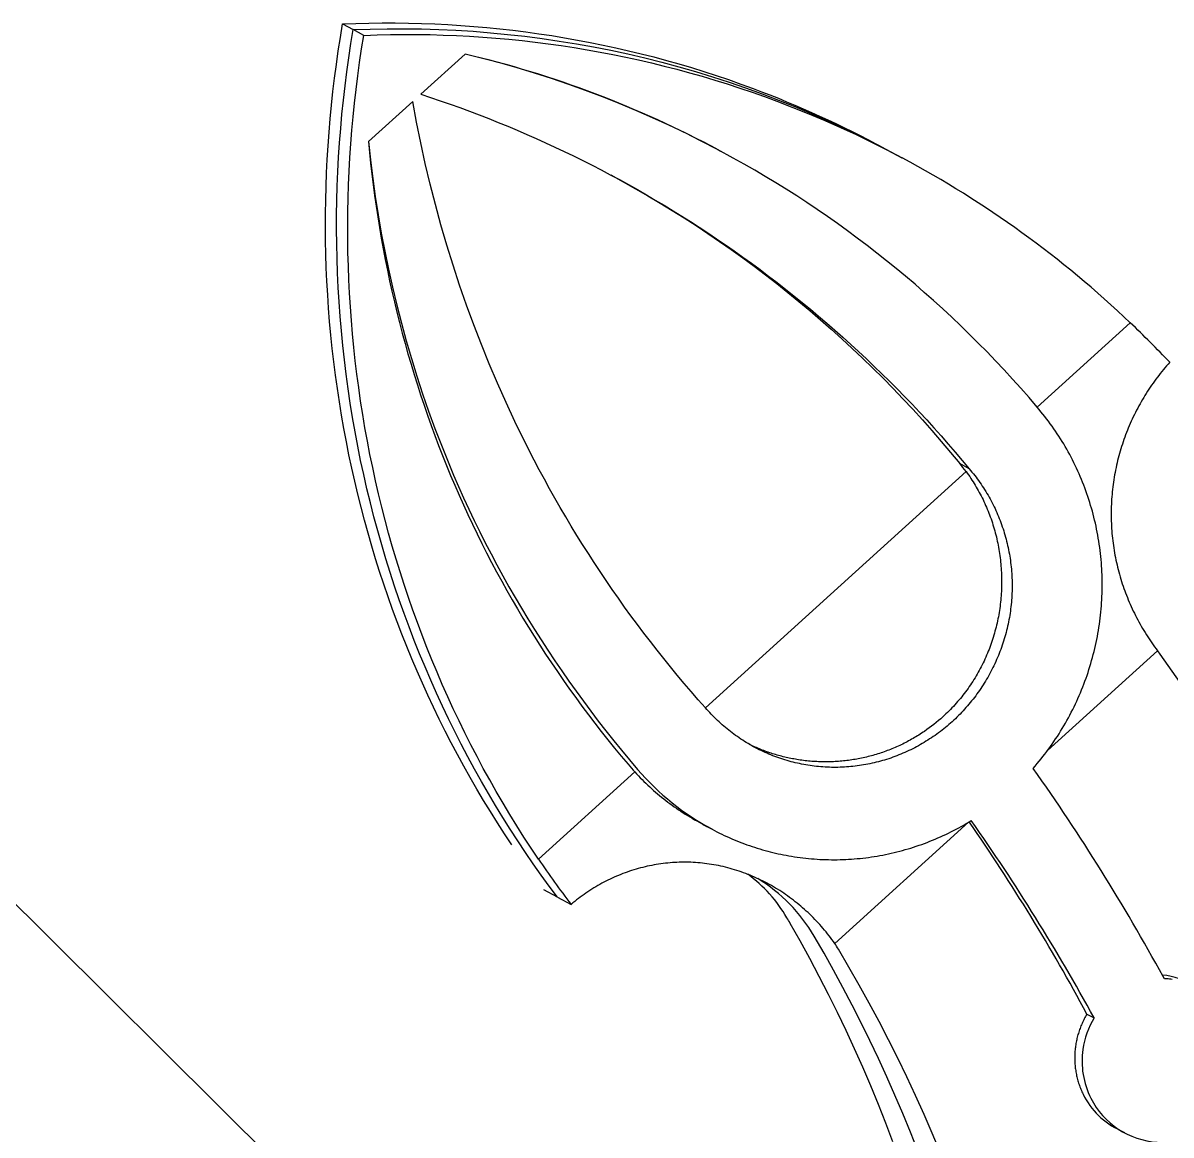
# Model space of a CAD drawing. Header units: millimetres. Extents: x -1838618 to -1600818, y -1770412 to -1553248.
# Drawn here: x -1653804 to -1653066, y -1647625 to -1646911 of the extents above; entities that cross this region are included whole.
import ezdxf

# ---------------------------------------------------------------- set-up
doc = ezdxf.new("R2010")
doc.units = ezdxf.units.MM
doc.header["$LTSCALE"] = 100
doc.linetypes.add('HIDDEN', pattern=[9.525, 6.35, -3.175])
doc.layers.add('ANCHOR_MOUTH_SURFACE_-_HIDDEN', color=251, linetype='HIDDEN')
doc.layers.add('ANCHOR_MOUTH_SURFACE_-_VISIBLE', color=164, linetype='Continuous')

msp = doc.modelspace()

# ---------------------------------------------------------------- linework, layer by layer
at = {"layer": 'ANCHOR_MOUTH_SURFACE_-_HIDDEN', "color": 5, "ltscale": 20}
msp.add_lwpolyline([(-1654377.07, -1646912.74), (-1653402.31, -1647879.38), (-1653394.53, -1647886.94), (-1653390.59, -1647890.68), (-1653386.6, -1647894.36), (-1653383.32, -1647897.3), (-1653380.01, -1647900.2), (-1653376.65, -1647903.04), (-1653373.26, -1647905.84)], dxfattribs=at)
at = {"layer": 'ANCHOR_MOUTH_SURFACE_-_VISIBLE', "color": 6}
for p, q in [((-1653598.3, -1646911.43), (-1653591.47, -1646915.08)), ((-1653584.65, -1646918.73), (-1653591.47, -1646915.08)), ((-1653365.41, -1646987.86), (-1653366.32, -1646987.35)), ((-1653365.24, -1646987.91), (-1653364.31, -1646988.43)), ((-1653254.59, -1646988.99), (-1653246.67, -1646993.22)), ((-1653357.58, -1646991.94), (-1653355.58, -1646993.02)), ((-1653246.67, -1646993.22), (-1653238.76, -1646997.45)), ((-1653152.11, -1647157.48), (-1653092.3, -1647103.27)), ((-1653195.81, -1647196.95), (-1653201.88, -1647193.7)), ((-1653365.15, -1647350.53), (-1653197.78, -1647198.86)), ((-1653145.54, -1647377.99), (-1653074.83, -1647313.92)), ((-1653472.37, -1647447.7), (-1653410.56, -1647391.69)), ((-1653360.92, -1647428.46), (-1653367.76, -1647424.81)), ((-1653282.13, -1647501.78), (-1653196.3, -1647424)), ((-1653460.29, -1647472.04), (-1653469.05, -1647467.36)), ((-1653460.29, -1647472.04), (-1653451.54, -1647476.72)), ((-1653120.14, -1647547.15), (-1653115.58, -1647549.59)), ((-1653095.89, -1647623.43), (-1653101.52, -1647620.42))]:
    msp.add_line(p, q, dxfattribs=at)
for points in [[(-1653489.52, -1647438.53), (-1653494.21, -1647431.47), (-1653498.81, -1647424.34), (-1653503.32, -1647417.16), (-1653507.75, -1647409.93), (-1653512.08, -1647402.64), (-1653516.33, -1647395.3), (-1653520.48, -1647387.9), (-1653524.55, -1647380.45), (-1653528.53, -1647372.95), (-1653532.41, -1647365.4), (-1653536.2, -1647357.8), (-1653539.91, -1647350.14), (-1653543.52, -1647342.45), (-1653547.03, -1647334.7), (-1653550.46, -1647326.91), (-1653553.79, -1647319.07), (-1653557.03, -1647311.18), (-1653560.18, -1647303.26), (-1653563.23, -1647295.29), (-1653566.19, -1647287.27), (-1653569.05, -1647279.22), (-1653571.82, -1647271.13), (-1653574.49, -1647262.99), (-1653577.07, -1647254.82), (-1653579.55, -1647246.61), (-1653581.93, -1647238.36), (-1653584.22, -1647230.08), (-1653586.41, -1647221.76), (-1653588.5, -1647213.4), (-1653590.49, -1647205.01), (-1653592.39, -1647196.59), (-1653594.19, -1647188.14), (-1653595.89, -1647179.66), (-1653597.48, -1647171.16), (-1653598.98, -1647162.64), (-1653600.37, -1647154.11), (-1653601.66, -1647145.55), (-1653602.86, -1647136.98), (-1653603.95, -1647128.39), (-1653604.94, -1647119.79), (-1653605.83, -1647111.18), (-1653606.61, -1647102.55), (-1653607.3, -1647093.91), (-1653607.88, -1647085.26), (-1653608.37, -1647076.6), (-1653608.75, -1647067.93), (-1653609.03, -1647059.25), (-1653609.21, -1647050.57), (-1653609.29, -1647041.88), (-1653609.27, -1647033.18), (-1653609.14, -1647024.49), (-1653608.92, -1647015.78), (-1653608.59, -1647007.08), (-1653608.16, -1646998.37), (-1653607.63, -1646989.66), (-1653607, -1646980.96), (-1653606.27, -1646972.25), (-1653605.43, -1646963.55), (-1653604.5, -1646954.85), (-1653603.46, -1646946.15), (-1653602.32, -1646937.46), (-1653601.08, -1646928.78), (-1653599.74, -1646920.1), (-1653598.3, -1646911.43)], [(-1653460.29, -1647472.04), (-1653465.54, -1647464.99), (-1653470.71, -1647457.85), (-1653475.8, -1647450.63), (-1653480.81, -1647443.32), (-1653485.74, -1647435.92), (-1653490.59, -1647428.44), (-1653495.35, -1647420.88), (-1653500.03, -1647413.23), (-1653504.62, -1647405.51), (-1653509.12, -1647397.71), (-1653513.53, -1647389.83), (-1653517.85, -1647381.88), (-1653522.07, -1647373.85), (-1653526.2, -1647365.75), (-1653530.23, -1647357.58), (-1653534.16, -1647349.35), (-1653537.99, -1647341.04), (-1653541.72, -1647332.68), (-1653545.35, -1647324.25), (-1653548.87, -1647315.75), (-1653552.29, -1647307.2), (-1653555.6, -1647298.6), (-1653558.81, -1647289.93), (-1653561.9, -1647281.22), (-1653564.89, -1647272.45), (-1653567.77, -1647263.64), (-1653570.53, -1647254.77), (-1653573.18, -1647245.87), (-1653575.72, -1647236.92), (-1653578.15, -1647227.93), (-1653580.46, -1647218.9), (-1653582.66, -1647209.84), (-1653584.74, -1647200.75), (-1653586.7, -1647191.62), (-1653588.55, -1647182.47), (-1653590.28, -1647173.29), (-1653591.89, -1647164.08), (-1653593.39, -1647154.86), (-1653594.77, -1647145.61), (-1653596.03, -1647136.35), (-1653597.17, -1647127.07), (-1653598.19, -1647117.79), (-1653599.1, -1647108.49), (-1653599.88, -1647099.18), (-1653600.55, -1647089.87), (-1653601.1, -1647080.56), (-1653601.54, -1647071.25), (-1653601.86, -1647061.94), (-1653602.06, -1647052.63), (-1653602.14, -1647043.33), (-1653602.11, -1647034.04), (-1653601.96, -1647024.76), (-1653601.7, -1647015.49), (-1653601.32, -1647006.24), (-1653600.84, -1646997.01), (-1653600.23, -1646987.8), (-1653599.52, -1646978.61), (-1653598.7, -1646969.44), (-1653597.76, -1646960.31), (-1653596.72, -1646951.19), (-1653595.57, -1646942.12), (-1653594.31, -1646933.07), (-1653592.94, -1646924.06), (-1653591.47, -1646915.08)], [(-1653598.3, -1646911.43), (-1653589.82, -1646911.12), (-1653581.35, -1646910.9), (-1653572.89, -1646910.79), (-1653564.44, -1646910.79), (-1653555.99, -1646910.89), (-1653547.56, -1646911.1), (-1653539.13, -1646911.41), (-1653530.72, -1646911.83), (-1653522.32, -1646912.35), (-1653513.93, -1646912.98), (-1653505.56, -1646913.71), (-1653497.2, -1646914.54), (-1653488.86, -1646915.48), (-1653480.53, -1646916.52), (-1653472.22, -1646917.67), (-1653463.93, -1646918.92), (-1653455.66, -1646920.27), (-1653447.41, -1646921.73), (-1653439.19, -1646923.29), (-1653430.98, -1646924.95), (-1653422.8, -1646926.71), (-1653414.64, -1646928.58), (-1653406.5, -1646930.55), (-1653398.39, -1646932.62), (-1653390.31, -1646934.8), (-1653382.26, -1646937.07), (-1653374.23, -1646939.45), (-1653366.23, -1646941.93), (-1653358.27, -1646944.51), (-1653350.33, -1646947.19), (-1653342.43, -1646949.98), (-1653334.56, -1646952.86), (-1653329.15, -1646954.91), (-1653323.76, -1646957.01), (-1653318.39, -1646959.15), (-1653313.05, -1646961.34), (-1653307.72, -1646963.57), (-1653302.42, -1646965.85), (-1653297.14, -1646968.17), (-1653291.88, -1646970.54), (-1653286.64, -1646972.96), (-1653281.43, -1646975.42), (-1653276.24, -1646977.92), (-1653271.07, -1646980.47), (-1653265.93, -1646983.07), (-1653260.81, -1646985.7), (-1653255.71, -1646988.39), (-1653250.64, -1646991.11)], [(-1653591.47, -1646915.08), (-1653580.55, -1646914.7), (-1653569.59, -1646914.5), (-1653558.61, -1646914.48), (-1653547.6, -1646914.63), (-1653536.57, -1646914.96), (-1653525.52, -1646915.47), (-1653514.47, -1646916.16), (-1653503.4, -1646917.04), (-1653492.33, -1646918.1), (-1653481.26, -1646919.34), (-1653470.2, -1646920.77), (-1653459.15, -1646922.38), (-1653448.11, -1646924.18), (-1653437.08, -1646926.17), (-1653426.08, -1646928.34), (-1653415.11, -1646930.7), (-1653404.17, -1646933.25), (-1653393.26, -1646935.98), (-1653382.39, -1646938.9), (-1653371.57, -1646942), (-1653360.79, -1646945.29), (-1653350.07, -1646948.76), (-1653339.41, -1646952.41), (-1653328.8, -1646956.24), (-1653318.26, -1646960.25), (-1653307.8, -1646964.44), (-1653297.4, -1646968.81), (-1653287.08, -1646973.35), (-1653276.85, -1646978.06), (-1653266.7, -1646982.95), (-1653256.64, -1646988), (-1653246.67, -1646993.22)], [(-1653472.37, -1647447.7), (-1653477.12, -1647440.6), (-1653481.78, -1647433.45), (-1653486.36, -1647426.23), (-1653490.84, -1647418.97), (-1653495.24, -1647411.64), (-1653499.55, -1647404.26), (-1653503.77, -1647396.83), (-1653507.9, -1647389.35), (-1653511.94, -1647381.82), (-1653515.88, -1647374.23), (-1653519.74, -1647366.6), (-1653523.5, -1647358.91), (-1653527.17, -1647351.18), (-1653530.75, -1647343.4), (-1653534.24, -1647335.58), (-1653537.63, -1647327.71), (-1653540.93, -1647319.79), (-1653544.14, -1647311.83), (-1653547.25, -1647303.83), (-1653550.27, -1647295.78), (-1653553.19, -1647287.7), (-1653556.02, -1647279.57), (-1653558.75, -1647271.4), (-1653561.39, -1647263.2), (-1653563.93, -1647254.96), (-1653566.37, -1647246.68), (-1653568.71, -1647238.36), (-1653570.96, -1647230.01), (-1653573.11, -1647221.63), (-1653575.16, -1647213.21), (-1653577.12, -1647204.76), (-1653578.97, -1647196.27), (-1653580.72, -1647187.76), (-1653582.38, -1647179.24), (-1653583.93, -1647170.69), (-1653585.38, -1647162.12), (-1653586.72, -1647153.54), (-1653587.97, -1647144.94), (-1653589.12, -1647136.32), (-1653590.16, -1647127.69), (-1653591.1, -1647119.05), (-1653591.94, -1647110.39), (-1653592.68, -1647101.73), (-1653593.31, -1647093.05), (-1653593.85, -1647084.36), (-1653594.28, -1647075.66), (-1653594.61, -1647066.96), (-1653594.84, -1647058.25), (-1653594.97, -1647049.53), (-1653595, -1647040.81), (-1653594.92, -1647032.09), (-1653594.74, -1647023.36), (-1653594.46, -1647014.63), (-1653594.08, -1647005.9), (-1653593.6, -1646997.16), (-1653593.01, -1646988.43), (-1653592.32, -1646979.7), (-1653591.53, -1646970.98), (-1653590.64, -1646962.25), (-1653589.65, -1646953.54), (-1653588.55, -1646944.82), (-1653587.36, -1646936.12), (-1653586.06, -1646927.42), (-1653584.65, -1646918.73)], [(-1653584.65, -1646918.73), (-1653576.14, -1646918.43), (-1653567.63, -1646918.24), (-1653559.12, -1646918.15), (-1653550.63, -1646918.17), (-1653542.14, -1646918.3), (-1653533.66, -1646918.53), (-1653525.19, -1646918.87), (-1653516.73, -1646919.31), (-1653508.29, -1646919.85), (-1653499.85, -1646920.51), (-1653491.43, -1646921.26), (-1653483.03, -1646922.12), (-1653474.64, -1646923.08), (-1653466.26, -1646924.15), (-1653457.9, -1646925.32), (-1653449.57, -1646926.6), (-1653441.25, -1646927.98), (-1653432.95, -1646929.46), (-1653424.67, -1646931.05), (-1653416.41, -1646932.74), (-1653408.17, -1646934.53), (-1653399.96, -1646936.42), (-1653391.78, -1646938.42), (-1653383.61, -1646940.52), (-1653375.48, -1646942.72), (-1653367.37, -1646945.03), (-1653359.29, -1646947.44), (-1653351.24, -1646949.94), (-1653343.22, -1646952.56), (-1653335.23, -1646955.27), (-1653327.27, -1646958.08), (-1653319.34, -1646961), (-1653309.02, -1646964.96), (-1653298.77, -1646969.1), (-1653288.6, -1646973.4), (-1653278.51, -1646977.86), (-1653268.5, -1646982.49), (-1653258.57, -1646987.28), (-1653248.73, -1646992.23), (-1653238.97, -1646997.34)], [(-1653519.65, -1646930.73), (-1653548.11, -1646956.55)], [(-1653154.72, -1647389.35), (-1653153.42, -1647387.86), (-1653152.13, -1647386.35), (-1653150.87, -1647384.82), (-1653149.62, -1647383.28), (-1653148.39, -1647381.73), (-1653147.17, -1647380.16), (-1653145.98, -1647378.58), (-1653144.8, -1647376.99), (-1653143.64, -1647375.38), (-1653142.5, -1647373.77), (-1653141.37, -1647372.13), (-1653140.27, -1647370.49), (-1653139.18, -1647368.83), (-1653138.11, -1647367.16), (-1653137.06, -1647365.48), (-1653136.03, -1647363.79), (-1653135.01, -1647362.09), (-1653134.02, -1647360.37), (-1653133.04, -1647358.64), (-1653132.08, -1647356.9), (-1653131.14, -1647355.15), (-1653130.22, -1647353.39), (-1653129.32, -1647351.61), (-1653128.45, -1647349.83), (-1653127.59, -1647348.04), (-1653126.75, -1647346.24), (-1653125.93, -1647344.43), (-1653125.13, -1647342.61), (-1653124.35, -1647340.79), (-1653123.59, -1647338.95), (-1653122.85, -1647337.11), (-1653122.13, -1647335.26), (-1653121.43, -1647333.39), (-1653120.76, -1647331.53), (-1653120.1, -1647329.65), (-1653119.46, -1647327.77), (-1653118.85, -1647325.88), (-1653118.26, -1647323.98), (-1653117.68, -1647322.08), (-1653117.13, -1647320.17), (-1653116.6, -1647318.25), (-1653116.09, -1647316.33), (-1653115.6, -1647314.4), (-1653115.14, -1647312.47), (-1653114.69, -1647310.53), (-1653114.27, -1647308.59), (-1653113.87, -1647306.64), (-1653113.48, -1647304.69), (-1653113.13, -1647302.74), (-1653112.79, -1647300.78), (-1653112.47, -1647298.82), (-1653112.18, -1647296.86), (-1653111.91, -1647294.89), (-1653111.66, -1647292.93), (-1653111.43, -1647290.95), (-1653111.22, -1647288.98), (-1653111.04, -1647287), (-1653110.88, -1647285.02), (-1653110.73, -1647283.04), (-1653110.62, -1647281.06), (-1653110.52, -1647279.08), (-1653110.44, -1647277.1), (-1653110.39, -1647275.11), (-1653110.36, -1647273.13), (-1653110.35, -1647271.15), (-1653110.36, -1647269.17), (-1653110.4, -1647267.19), (-1653110.46, -1647265.21), (-1653110.54, -1647263.23), (-1653110.64, -1647261.26), (-1653110.76, -1647259.28), (-1653110.9, -1647257.31), (-1653111.07, -1647255.34), (-1653111.26, -1647253.37), (-1653111.47, -1647251.4), (-1653111.7, -1647249.43), (-1653111.96, -1647247.47), (-1653112.23, -1647245.51), (-1653112.53, -1647243.55), (-1653112.85, -1647241.6), (-1653113.19, -1647239.66), (-1653113.55, -1647237.72), (-1653113.93, -1647235.79), (-1653114.34, -1647233.86), (-1653114.76, -1647231.94), (-1653115.21, -1647230.02), (-1653115.68, -1647228.11), (-1653116.17, -1647226.2), (-1653116.68, -1647224.29), (-1653117.21, -1647222.4), (-1653117.77, -1647220.51), (-1653118.34, -1647218.62), (-1653118.94, -1647216.74), (-1653119.56, -1647214.87), (-1653120.2, -1647213.01), (-1653120.86, -1647211.15), (-1653121.53, -1647209.31), (-1653122.23, -1647207.48), (-1653122.95, -1647205.66), (-1653123.69, -1647203.84), (-1653124.44, -1647202.03), (-1653125.22, -1647200.24), (-1653126.02, -1647198.45), (-1653126.84, -1647196.67), (-1653127.68, -1647194.9), (-1653128.54, -1647193.14), (-1653129.42, -1647191.38), (-1653130.32, -1647189.64), (-1653131.24, -1647187.91), (-1653132.18, -1647186.19), (-1653133.14, -1647184.49), (-1653134.12, -1647182.79), (-1653135.11, -1647181.11), (-1653136.13, -1647179.45), (-1653137.16, -1647177.79), (-1653138.21, -1647176.15), (-1653139.28, -1647174.52), (-1653140.36, -1647172.9), (-1653141.47, -1647171.3), (-1653142.59, -1647169.7), (-1653143.73, -1647168.12), (-1653144.89, -1647166.55), (-1653146.06, -1647165), (-1653147.25, -1647163.45), (-1653148.46, -1647161.92), (-1653149.68, -1647160.41), (-1653150.92, -1647158.9), (-1653152.17, -1647157.41), (-1653157.38, -1647151.35), (-1653162.65, -1647145.36), (-1653167.98, -1647139.43), (-1653173.38, -1647133.56), (-1653178.83, -1647127.76), (-1653184.35, -1647122.02), (-1653189.93, -1647116.35), (-1653195.57, -1647110.75), (-1653201.26, -1647105.22), (-1653207.02, -1647099.75), (-1653212.83, -1647094.35), (-1653218.7, -1647089.02), (-1653224.63, -1647083.76), (-1653230.61, -1647078.56), (-1653236.65, -1647073.44), (-1653242.75, -1647068.39), (-1653248.9, -1647063.41), (-1653255.1, -1647058.5), (-1653261.36, -1647053.66), (-1653267.67, -1647048.89), (-1653274.03, -1647044.2), (-1653280.45, -1647039.58), (-1653286.92, -1647035.03), (-1653293.43, -1647030.55), (-1653300, -1647026.16), (-1653306.62, -1647021.83), (-1653313.29, -1647017.58), (-1653320, -1647013.41), (-1653326.76, -1647009.32), (-1653333.58, -1647005.3), (-1653340.43, -1647001.36), (-1653347.34, -1646997.49), (-1653357.57, -1646991.96), (-1653367.88, -1646986.6), (-1653378.27, -1646981.42), (-1653388.74, -1646976.42), (-1653399.29, -1646971.6), (-1653409.9, -1646966.97), (-1653420.59, -1646962.51), (-1653431.35, -1646958.24), (-1653442.18, -1646954.15), (-1653453.07, -1646950.25), (-1653464.02, -1646946.53), (-1653475.03, -1646942.99), (-1653486.11, -1646939.64), (-1653497.23, -1646936.48), (-1653508.42, -1646933.51), (-1653519.65, -1646930.73)], [(-1653548.11, -1646956.55), (-1653541.81, -1646958.62), (-1653535.54, -1646960.74), (-1653529.28, -1646962.92), (-1653523.05, -1646965.16), (-1653516.83, -1646967.45), (-1653510.64, -1646969.79), (-1653504.47, -1646972.19), (-1653498.32, -1646974.64), (-1653492.19, -1646977.14), (-1653486.09, -1646979.7), (-1653480, -1646982.32), (-1653473.94, -1646984.98), (-1653467.91, -1646987.7), (-1653461.9, -1646990.48), (-1653455.91, -1646993.3), (-1653449.95, -1646996.18), (-1653444.01, -1646999.12), (-1653438.09, -1647002.1), (-1653432.2, -1647005.14), (-1653426.34, -1647008.23), (-1653420.51, -1647011.37), (-1653414.7, -1647014.56), (-1653408.91, -1647017.81), (-1653403.15, -1647021.11), (-1653397.42, -1647024.46), (-1653391.72, -1647027.85), (-1653386.05, -1647031.31), (-1653380.4, -1647034.81), (-1653374.79, -1647038.36), (-1653369.2, -1647041.96), (-1653363.64, -1647045.62), (-1653358.11, -1647049.32), (-1653352.44, -1647053.19), (-1653346.81, -1647057.11), (-1653341.21, -1647061.08), (-1653335.65, -1647065.11), (-1653330.13, -1647069.18), (-1653324.65, -1647073.3), (-1653319.2, -1647077.47), (-1653313.78, -1647081.68), (-1653308.41, -1647085.95), (-1653303.07, -1647090.27), (-1653297.77, -1647094.63), (-1653292.51, -1647099.04), (-1653287.29, -1647103.5), (-1653282.11, -1647108.01), (-1653276.96, -1647112.57), (-1653271.86, -1647117.17), (-1653266.8, -1647121.82), (-1653261.77, -1647126.51), (-1653256.79, -1647131.25), (-1653251.84, -1647136.04), (-1653246.94, -1647140.87), (-1653242.08, -1647145.75), (-1653237.26, -1647150.67), (-1653232.48, -1647155.64), (-1653227.75, -1647160.65), (-1653223.06, -1647165.7), (-1653218.41, -1647170.8), (-1653213.8, -1647175.95), (-1653209.23, -1647181.13), (-1653204.71, -1647186.36), (-1653200.24, -1647191.64), (-1653195.81, -1647196.95)], [(-1653553.19, -1646961.15), (-1653581.68, -1646986.94)], [(-1653365.21, -1647350.47), (-1653369.79, -1647345.29), (-1653374.34, -1647340.08), (-1653378.83, -1647334.83), (-1653383.28, -1647329.53), (-1653387.68, -1647324.2), (-1653392.03, -1647318.83), (-1653396.33, -1647313.42), (-1653400.58, -1647307.98), (-1653404.79, -1647302.49), (-1653408.95, -1647296.97), (-1653413.06, -1647291.41), (-1653417.11, -1647285.81), (-1653421.12, -1647280.18), (-1653425.08, -1647274.51), (-1653428.99, -1647268.81), (-1653432.85, -1647263.07), (-1653436.66, -1647257.29), (-1653440.42, -1647251.48), (-1653444.13, -1647245.64), (-1653447.78, -1647239.76), (-1653451.39, -1647233.85), (-1653454.94, -1647227.9), (-1653458.44, -1647221.92), (-1653461.89, -1647215.91), (-1653465.29, -1647209.86), (-1653468.64, -1647203.79), (-1653471.93, -1647197.68), (-1653475.17, -1647191.54), (-1653478.36, -1647185.37), (-1653481.49, -1647179.17), (-1653484.57, -1647172.93), (-1653487.59, -1647166.67), (-1653493.31, -1647154.44), (-1653498.81, -1647142.12), (-1653504.1, -1647129.7), (-1653509.18, -1647117.19), (-1653514.04, -1647104.6), (-1653518.69, -1647091.92), (-1653523.13, -1647079.16), (-1653527.35, -1647066.33), (-1653531.35, -1647053.42), (-1653535.13, -1647040.43), (-1653538.69, -1647027.38), (-1653542.03, -1647014.26), (-1653545.16, -1647001.07), (-1653548.06, -1646987.82), (-1653550.74, -1646974.52), (-1653553.19, -1646961.15)], [(-1653426.03, -1647008.39), (-1653418.03, -1647012.75), (-1653410.09, -1647017.2), (-1653402.2, -1647021.75), (-1653394.37, -1647026.4), (-1653386.6, -1647031.14), (-1653378.89, -1647035.98), (-1653371.24, -1647040.92), (-1653363.65, -1647045.95), (-1653356.12, -1647051.07), (-1653348.65, -1647056.29), (-1653341.25, -1647061.6), (-1653333.91, -1647067), (-1653326.64, -1647072.5), (-1653319.43, -1647078.09), (-1653312.29, -1647083.77), (-1653305.22, -1647089.54), (-1653298.22, -1647095.39), (-1653291.28, -1647101.34), (-1653284.42, -1647107.38), (-1653277.62, -1647113.51), (-1653270.9, -1647119.72), (-1653264.25, -1647126.02), (-1653257.67, -1647132.41), (-1653251.16, -1647138.88), (-1653244.73, -1647145.44), (-1653238.38, -1647152.08), (-1653232.1, -1647158.81), (-1653225.9, -1647165.62), (-1653219.78, -1647172.52), (-1653213.73, -1647179.5), (-1653207.77, -1647186.56), (-1653201.88, -1647193.7)], [(-1653066.96, -1647128.62), (-1653068, -1647129.79), (-1653069.03, -1647130.97), (-1653070.05, -1647132.16), (-1653071.05, -1647133.37), (-1653072.04, -1647134.58), (-1653073.02, -1647135.8), (-1653073.98, -1647137.04), (-1653074.93, -1647138.28), (-1653075.87, -1647139.53), (-1653076.79, -1647140.8), (-1653077.7, -1647142.07), (-1653078.6, -1647143.35), (-1653079.48, -1647144.64), (-1653080.35, -1647145.95), (-1653081.21, -1647147.26), (-1653082.05, -1647148.58), (-1653082.88, -1647149.91), (-1653083.7, -1647151.25), (-1653084.5, -1647152.6), (-1653085.28, -1647153.95), (-1653086.06, -1647155.32), (-1653086.81, -1647156.69), (-1653087.56, -1647158.07), (-1653088.29, -1647159.46), (-1653089, -1647160.86), (-1653089.7, -1647162.26), (-1653090.38, -1647163.68), (-1653091.05, -1647165.1), (-1653091.71, -1647166.52), (-1653092.35, -1647167.95), (-1653092.97, -1647169.39), (-1653093.58, -1647170.84), (-1653094.17, -1647172.29), (-1653094.75, -1647173.76), (-1653095.31, -1647175.22), (-1653095.85, -1647176.69), (-1653096.38, -1647178.17), (-1653096.9, -1647179.66), (-1653097.4, -1647181.15), (-1653097.88, -1647182.64), (-1653098.34, -1647184.14), (-1653098.79, -1647185.64), (-1653099.23, -1647187.15), (-1653099.64, -1647188.67), (-1653100.05, -1647190.19), (-1653100.43, -1647191.71), (-1653100.8, -1647193.23), (-1653101.15, -1647194.77), (-1653101.48, -1647196.3), (-1653101.8, -1647197.84), (-1653102.1, -1647199.38), (-1653102.39, -1647200.93), (-1653102.65, -1647202.47), (-1653102.9, -1647204.03), (-1653103.14, -1647205.58), (-1653103.35, -1647207.13), (-1653103.55, -1647208.69), (-1653103.74, -1647210.25), (-1653103.9, -1647211.82), (-1653104.05, -1647213.38), (-1653104.18, -1647214.95), (-1653104.3, -1647216.51), (-1653104.39, -1647218.08), (-1653104.47, -1647219.65), (-1653104.54, -1647221.22), (-1653104.58, -1647222.79), (-1653104.61, -1647224.36), (-1653104.62, -1647225.94), (-1653104.61, -1647227.51), (-1653104.59, -1647229.08), (-1653104.55, -1647230.65), (-1653104.49, -1647232.22), (-1653104.41, -1647233.79), (-1653104.32, -1647235.36), (-1653104.21, -1647236.93), (-1653104.08, -1647238.5), (-1653103.93, -1647240.07), (-1653103.77, -1647241.63), (-1653103.59, -1647243.19), (-1653103.4, -1647244.75), (-1653103.18, -1647246.31), (-1653102.95, -1647247.87), (-1653102.7, -1647249.42), (-1653102.44, -1647250.97), (-1653102.15, -1647252.52), (-1653101.85, -1647254.07), (-1653101.54, -1647255.61), (-1653101.2, -1647257.15), (-1653100.85, -1647258.68), (-1653100.48, -1647260.21), (-1653100.1, -1647261.74), (-1653099.7, -1647263.26), (-1653099.28, -1647264.78), (-1653098.85, -1647266.29), (-1653098.4, -1647267.8), (-1653097.93, -1647269.31), (-1653097.45, -1647270.81), (-1653096.95, -1647272.3), (-1653096.43, -1647273.79), (-1653095.9, -1647275.28), (-1653095.35, -1647276.75), (-1653094.78, -1647278.23), (-1653094.2, -1647279.69), (-1653093.61, -1647281.15), (-1653092.99, -1647282.6), (-1653092.37, -1647284.05), (-1653091.72, -1647285.49), (-1653091.07, -1647286.92), (-1653090.39, -1647288.35), (-1653089.7, -1647289.77), (-1653089, -1647291.18), (-1653088.28, -1647292.58), (-1653087.55, -1647293.98), (-1653086.8, -1647295.37), (-1653086.03, -1647296.75), (-1653085.26, -1647298.12), (-1653084.46, -1647299.49), (-1653083.66, -1647300.84), (-1653082.84, -1647302.19), (-1653082, -1647303.53), (-1653081.15, -1647304.86), (-1653080.29, -1647306.18), (-1653079.41, -1647307.49), (-1653078.52, -1647308.8), (-1653077.62, -1647310.09), (-1653076.71, -1647311.38), (-1653075.78, -1647312.65), (-1653074.83, -1647313.92)], [(-1653195.81, -1647196.95), (-1653194.9, -1647198.02), (-1653194.01, -1647199.1), (-1653193.13, -1647200.19), (-1653192.26, -1647201.28), (-1653191.41, -1647202.39), (-1653190.58, -1647203.51), (-1653189.76, -1647204.64), (-1653188.95, -1647205.78), (-1653188.16, -1647206.92), (-1653187.38, -1647208.08), (-1653186.62, -1647209.24), (-1653185.87, -1647210.42), (-1653185.14, -1647211.6), (-1653184.42, -1647212.79), (-1653183.71, -1647213.99), (-1653183.03, -1647215.19), (-1653182.35, -1647216.41), (-1653181.69, -1647217.63), (-1653181.05, -1647218.86), (-1653180.42, -1647220.1), (-1653179.81, -1647221.35), (-1653179.21, -1647222.6), (-1653178.63, -1647223.86), (-1653178.06, -1647225.13), (-1653177.51, -1647226.41), (-1653176.97, -1647227.69), (-1653176.45, -1647228.98), (-1653175.94, -1647230.27), (-1653175.45, -1647231.57), (-1653174.98, -1647232.88), (-1653174.52, -1647234.19), (-1653174.07, -1647235.51), (-1653173.65, -1647236.84), (-1653173.23, -1647238.17), (-1653172.84, -1647239.5), (-1653172.46, -1647240.84), (-1653172.09, -1647242.19), (-1653171.75, -1647243.54), (-1653171.41, -1647244.9), (-1653171.1, -1647246.26), (-1653170.8, -1647247.62), (-1653170.51, -1647248.99), (-1653170.25, -1647250.36), (-1653170, -1647251.74), (-1653169.76, -1647253.12), (-1653169.54, -1647254.51), (-1653169.34, -1647255.9), (-1653169.16, -1647257.29), (-1653168.99, -1647258.69), (-1653168.84, -1647260.08), (-1653168.7, -1647261.49), (-1653168.58, -1647262.89), (-1653168.48, -1647264.3), (-1653168.4, -1647265.71), (-1653168.33, -1647267.12), (-1653168.28, -1647268.53), (-1653168.24, -1647269.95), (-1653168.23, -1647271.37), (-1653168.23, -1647272.79), (-1653168.24, -1647274.21), (-1653168.28, -1647275.64), (-1653168.33, -1647277.06), (-1653168.4, -1647278.49), (-1653168.48, -1647279.91), (-1653168.59, -1647281.33), (-1653168.71, -1647282.74), (-1653168.84, -1647284.15), (-1653168.99, -1647285.56), (-1653169.16, -1647286.96), (-1653169.35, -1647288.36), (-1653169.55, -1647289.76), (-1653169.77, -1647291.16), (-1653170.01, -1647292.55), (-1653170.26, -1647293.95), (-1653170.53, -1647295.33), (-1653170.82, -1647296.72), (-1653171.12, -1647298.1), (-1653171.44, -1647299.47), (-1653171.78, -1647300.85), (-1653172.13, -1647302.22), (-1653172.49, -1647303.58), (-1653172.88, -1647304.94), (-1653173.28, -1647306.29), (-1653173.7, -1647307.65), (-1653174.13, -1647308.99), (-1653174.58, -1647310.33), (-1653175.04, -1647311.67), (-1653175.52, -1647313), (-1653176.02, -1647314.32), (-1653176.53, -1647315.64), (-1653177.06, -1647316.96), (-1653177.61, -1647318.26), (-1653178.17, -1647319.56), (-1653178.74, -1647320.86), (-1653179.34, -1647322.15), (-1653179.94, -1647323.43), (-1653180.57, -1647324.7), (-1653181.2, -1647325.97), (-1653181.86, -1647327.23), (-1653182.52, -1647328.48), (-1653183.21, -1647329.72), (-1653183.9, -1647330.95), (-1653184.61, -1647332.17), (-1653185.34, -1647333.38), (-1653186.08, -1647334.59), (-1653186.83, -1647335.78), (-1653187.6, -1647336.97), (-1653188.38, -1647338.14), (-1653189.17, -1647339.3), (-1653189.98, -1647340.46), (-1653190.8, -1647341.6), (-1653191.64, -1647342.74), (-1653192.49, -1647343.86), (-1653193.35, -1647344.98), (-1653194.23, -1647346.08), (-1653195.11, -1647347.17), (-1653196.02, -1647348.25), (-1653196.93, -1647349.32), (-1653197.86, -1647350.38), (-1653198.8, -1647351.43), (-1653199.75, -1647352.46), (-1653200.72, -1647353.49), (-1653201.69, -1647354.5), (-1653202.68, -1647355.5), (-1653203.69, -1647356.49), (-1653204.7, -1647357.47), (-1653205.73, -1647358.44), (-1653206.77, -1647359.39), (-1653207.81, -1647360.33), (-1653208.88, -1647361.25), (-1653209.95, -1647362.17), (-1653211.03, -1647363.06), (-1653212.12, -1647363.95), (-1653213.22, -1647364.82), (-1653214.33, -1647365.68), (-1653215.45, -1647366.52), (-1653216.58, -1647367.35), (-1653217.72, -1647368.16), (-1653218.86, -1647368.96), (-1653220.02, -1647369.74), (-1653221.19, -1647370.51), (-1653222.36, -1647371.27), (-1653223.55, -1647372.01), (-1653224.74, -1647372.73), (-1653225.94, -1647373.44), (-1653227.15, -1647374.14), (-1653228.36, -1647374.82), (-1653229.59, -1647375.49), (-1653230.82, -1647376.14), (-1653232.06, -1647376.77), (-1653233.31, -1647377.39), (-1653234.56, -1647377.99), (-1653235.83, -1647378.58), (-1653237.1, -1647379.16), (-1653238.37, -1647379.71), (-1653239.66, -1647380.25), (-1653240.95, -1647380.78), (-1653242.24, -1647381.29), (-1653243.55, -1647381.78), (-1653244.86, -1647382.26), (-1653246.17, -1647382.72), (-1653247.49, -1647383.16), (-1653248.82, -1647383.59), (-1653250.14, -1647384), (-1653251.48, -1647384.39), (-1653252.81, -1647384.77), (-1653254.15, -1647385.13), (-1653255.49, -1647385.47), (-1653256.84, -1647385.8), (-1653258.19, -1647386.11), (-1653259.54, -1647386.4), (-1653260.9, -1647386.67), (-1653262.26, -1647386.93), (-1653263.62, -1647387.17), (-1653264.98, -1647387.39), (-1653266.34, -1647387.6), (-1653267.71, -1647387.79), (-1653269.08, -1647387.96), (-1653270.45, -1647388.11), (-1653271.82, -1647388.25), (-1653273.2, -1647388.37), (-1653274.57, -1647388.48), (-1653275.95, -1647388.56), (-1653277.33, -1647388.63), (-1653278.71, -1647388.68), (-1653280.08, -1647388.72), (-1653281.46, -1647388.73), (-1653282.84, -1647388.73), (-1653284.22, -1647388.71), (-1653285.6, -1647388.68), (-1653286.98, -1647388.63), (-1653288.36, -1647388.55), (-1653289.75, -1647388.47), (-1653291.14, -1647388.36), (-1653292.53, -1647388.24), (-1653293.91, -1647388.1), (-1653295.29, -1647387.94), (-1653296.66, -1647387.76), (-1653298.03, -1647387.57), (-1653299.4, -1647387.36), (-1653300.76, -1647387.13), (-1653302.11, -1647386.89), (-1653303.47, -1647386.63), (-1653304.82, -1647386.35), (-1653306.16, -1647386.06), (-1653307.5, -1647385.75), (-1653308.83, -1647385.42), (-1653310.16, -1647385.07), (-1653311.49, -1647384.71), (-1653312.8, -1647384.34), (-1653314.12, -1647383.94), (-1653315.42, -1647383.53), (-1653316.72, -1647383.11), (-1653318.02, -1647382.67), (-1653319.31, -1647382.21), (-1653320.59, -1647381.73), (-1653321.87, -1647381.24), (-1653323.14, -1647380.74), (-1653324.4, -1647380.22), (-1653325.66, -1647379.68), (-1653326.91, -1647379.13), (-1653328.15, -1647378.56), (-1653329.39, -1647377.97), (-1653330.61, -1647377.38), (-1653331.83, -1647376.76), (-1653333.05, -1647376.13), (-1653334.25, -1647375.49), (-1653335.45, -1647374.82), (-1653336.64, -1647374.15), (-1653337.82, -1647373.46), (-1653338.99, -1647372.75), (-1653340.16, -1647372.03), (-1653341.31, -1647371.3), (-1653342.46, -1647370.55), (-1653343.6, -1647369.78), (-1653344.73, -1647369), (-1653345.85, -1647368.21), (-1653346.96, -1647367.4), (-1653348.06, -1647366.58), (-1653349.15, -1647365.74), (-1653350.23, -1647364.89), (-1653351.31, -1647364.03), (-1653352.37, -1647363.15), (-1653353.42, -1647362.26), (-1653354.46, -1647361.35), (-1653355.49, -1647360.43), (-1653356.51, -1647359.49), (-1653357.52, -1647358.54), (-1653358.52, -1647357.58), (-1653359.51, -1647356.61), (-1653360.49, -1647355.62), (-1653361.46, -1647354.61), (-1653362.41, -1647353.6), (-1653363.35, -1647352.57), (-1653364.29, -1647351.52), (-1653365.21, -1647350.47)], [(-1653197.78, -1647198.86), (-1653197, -1647199.92), (-1653196.24, -1647200.99), (-1653195.49, -1647202.07), (-1653194.75, -1647203.16), (-1653194.02, -1647204.26), (-1653193.31, -1647205.36), (-1653192.61, -1647206.48), (-1653191.93, -1647207.6), (-1653191.25, -1647208.73), (-1653190.59, -1647209.87), (-1653189.95, -1647211.01), (-1653189.31, -1647212.17), (-1653188.69, -1647213.33), (-1653188.09, -1647214.49), (-1653187.49, -1647215.67), (-1653186.91, -1647216.85), (-1653186.34, -1647218.06), (-1653185.77, -1647219.27), (-1653185.22, -1647220.49), (-1653184.69, -1647221.72), (-1653184.17, -1647222.95), (-1653183.66, -1647224.19), (-1653183.17, -1647225.43), (-1653182.69, -1647226.68), (-1653182.23, -1647227.94), (-1653181.78, -1647229.2), (-1653181.34, -1647230.46), (-1653180.92, -1647231.73), (-1653180.52, -1647233.01), (-1653180.12, -1647234.29), (-1653179.74, -1647235.57), (-1653179.38, -1647236.86), (-1653179.02, -1647238.17), (-1653178.68, -1647239.48), (-1653178.36, -1647240.8), (-1653178.05, -1647242.12), (-1653177.75, -1647243.45), (-1653177.47, -1647244.77), (-1653177.21, -1647246.11), (-1653176.96, -1647247.44), (-1653176.72, -1647248.78), (-1653176.5, -1647250.12), (-1653176.29, -1647251.46), (-1653176.1, -1647252.8), (-1653175.92, -1647254.15), (-1653175.76, -1647255.49), (-1653175.61, -1647256.84), (-1653175.48, -1647258.19), (-1653175.37, -1647259.55), (-1653175.26, -1647260.9), (-1653175.18, -1647262.26), (-1653175.11, -1647263.61), (-1653175.05, -1647264.97), (-1653175.01, -1647266.32), (-1653174.98, -1647267.68), (-1653174.97, -1647269.04), (-1653174.97, -1647270.4), (-1653174.99, -1647271.75), (-1653175.02, -1647273.11), (-1653175.07, -1647274.47), (-1653175.13, -1647275.82), (-1653175.21, -1647277.18), (-1653175.31, -1647278.53), (-1653175.42, -1647279.88), (-1653175.54, -1647281.24), (-1653175.68, -1647282.6), (-1653175.84, -1647283.95), (-1653176.01, -1647285.3), (-1653176.19, -1647286.65), (-1653176.39, -1647288), (-1653176.61, -1647289.35), (-1653176.84, -1647290.69), (-1653177.08, -1647292.03), (-1653177.35, -1647293.37), (-1653177.62, -1647294.7), (-1653177.91, -1647296.04), (-1653178.22, -1647297.36), (-1653178.54, -1647298.69), (-1653178.88, -1647300.01), (-1653179.23, -1647301.33), (-1653179.6, -1647302.64), (-1653179.98, -1647303.94), (-1653180.37, -1647305.24), (-1653180.78, -1647306.54), (-1653181.21, -1647307.84), (-1653181.65, -1647309.12), (-1653182.11, -1647310.41), (-1653182.58, -1647311.68), (-1653183.06, -1647312.95), (-1653183.56, -1647314.22), (-1653184.08, -1647315.48), (-1653184.61, -1647316.73), (-1653185.15, -1647317.98), (-1653185.71, -1647319.22), (-1653186.28, -1647320.46), (-1653186.87, -1647321.69), (-1653187.47, -1647322.9), (-1653188.08, -1647324.11), (-1653188.71, -1647325.32), (-1653189.35, -1647326.51), (-1653190.01, -1647327.7), (-1653190.68, -1647328.88), (-1653191.37, -1647330.05), (-1653192.06, -1647331.22), (-1653192.78, -1647332.37), (-1653193.5, -1647333.52), (-1653194.24, -1647334.66), (-1653195, -1647335.79), (-1653195.76, -1647336.91), (-1653196.54, -1647338.02), (-1653197.33, -1647339.12), (-1653198.14, -1647340.22), (-1653198.96, -1647341.3), (-1653199.79, -1647342.37), (-1653200.63, -1647343.43), (-1653201.49, -1647344.47), (-1653202.35, -1647345.51), (-1653203.23, -1647346.54), (-1653204.13, -1647347.56), (-1653205.03, -1647348.57), (-1653205.95, -1647349.56), (-1653206.88, -1647350.55), (-1653207.82, -1647351.52), (-1653208.77, -1647352.49), (-1653209.73, -1647353.44), (-1653210.71, -1647354.38), (-1653211.69, -1647355.3), (-1653212.69, -1647356.22), (-1653214.1, -1647357.48), (-1653215.54, -1647358.72), (-1653216.99, -1647359.93), (-1653218.47, -1647361.11), (-1653219.97, -1647362.27), (-1653221.48, -1647363.41), (-1653223.01, -1647364.51), (-1653224.57, -1647365.6), (-1653225.46, -1647366.2), (-1653226.36, -1647366.8), (-1653227.26, -1647367.38), (-1653228.17, -1647367.96), (-1653229.08, -1647368.53), (-1653230, -1647369.09), (-1653230.93, -1647369.65), (-1653231.86, -1647370.19), (-1653232.8, -1647370.72), (-1653233.74, -1647371.25), (-1653234.68, -1647371.76), (-1653235.63, -1647372.27), (-1653236.59, -1647372.77), (-1653237.55, -1647373.26), (-1653238.52, -1647373.73), (-1653239.49, -1647374.2), (-1653240.46, -1647374.66), (-1653241.44, -1647375.11), (-1653242.42, -1647375.55), (-1653243.4, -1647375.99), (-1653244.39, -1647376.41), (-1653245.39, -1647376.82), (-1653246.39, -1647377.22), (-1653247.39, -1647377.61), (-1653248.39, -1647378), (-1653249.4, -1647378.37), (-1653250.42, -1647378.73), (-1653251.43, -1647379.09), (-1653252.45, -1647379.43), (-1653253.48, -1647379.77), (-1653254.5, -1647380.09), (-1653255.53, -1647380.41), (-1653256.56, -1647380.71), (-1653257.6, -1647381.01), (-1653258.63, -1647381.29), (-1653259.67, -1647381.57), (-1653260.72, -1647381.84), (-1653261.76, -1647382.09), (-1653262.81, -1647382.34), (-1653263.86, -1647382.57), (-1653264.91, -1647382.8), (-1653265.97, -1647383.01), (-1653267.02, -1647383.22), (-1653268.08, -1647383.42), (-1653269.14, -1647383.6), (-1653270.2, -1647383.78), (-1653271.27, -1647383.94), (-1653272.33, -1647384.1), (-1653273.39, -1647384.24), (-1653274.45, -1647384.38), (-1653275.52, -1647384.5), (-1653276.58, -1647384.61), (-1653277.65, -1647384.72), (-1653278.71, -1647384.81), (-1653279.78, -1647384.89), (-1653280.85, -1647384.97), (-1653281.91, -1647385.03), (-1653282.98, -1647385.08), (-1653284.05, -1647385.13), (-1653285.12, -1647385.16), (-1653286.19, -1647385.18), (-1653287.26, -1647385.2), (-1653288.33, -1647385.2), (-1653289.4, -1647385.19), (-1653290.47, -1647385.17), (-1653291.54, -1647385.15), (-1653292.61, -1647385.11), (-1653293.68, -1647385.06), (-1653294.75, -1647385), (-1653295.81, -1647384.93), (-1653296.88, -1647384.86), (-1653297.95, -1647384.77), (-1653299.01, -1647384.67), (-1653300.08, -1647384.56), (-1653301.14, -1647384.44), (-1653302.2, -1647384.31), (-1653303.26, -1647384.17), (-1653304.32, -1647384.02), (-1653305.38, -1647383.87), (-1653306.44, -1647383.7), (-1653307.43, -1647383.53), (-1653308.42, -1647383.35), (-1653309.4, -1647383.16), (-1653310.39, -1647382.97), (-1653311.37, -1647382.77), (-1653312.35, -1647382.55), (-1653313.33, -1647382.33), (-1653314.31, -1647382.1), (-1653315.29, -1647381.86), (-1653316.26, -1647381.61), (-1653317.23, -1647381.36), (-1653318.2, -1647381.09), (-1653319.17, -1647380.82), (-1653320.13, -1647380.54), (-1653321.09, -1647380.24), (-1653322.05, -1647379.94), (-1653323.01, -1647379.63), (-1653323.96, -1647379.32), (-1653324.91, -1647378.99), (-1653325.86, -1647378.66), (-1653326.8, -1647378.31), (-1653327.74, -1647377.96), (-1653328.68, -1647377.6), (-1653329.61, -1647377.23), (-1653330.54, -1647376.85), (-1653331.47, -1647376.46), (-1653332.4, -1647376.07), (-1653333.32, -1647375.67), (-1653334.23, -1647375.25), (-1653335.14, -1647374.83), (-1653336.05, -1647374.4), (-1653336.96, -1647373.97)], [(-1653074.83, -1647313.92), (-1653073.36, -1647315.99), (-1653060.4, -1647334.15), (-1653047.69, -1647352.49), (-1653035.23, -1647371), (-1653023.03, -1647389.68), (-1653011.09, -1647408.52), (-1652999.41, -1647427.52), (-1652988, -1647446.68), (-1652976.84, -1647466), (-1652965.94, -1647485.46), (-1652955.31, -1647505.08), (-1652944.95, -1647524.84), (-1652934.85, -1647544.75), (-1652925.03, -1647564.8), (-1652915.47, -1647584.99), (-1652906.18, -1647605.31), (-1652897.16, -1647625.76)], [(-1653410.56, -1647391.69), (-1653409.42, -1647392.93), (-1653408.26, -1647394.16), (-1653407.09, -1647395.37), (-1653405.91, -1647396.57), (-1653404.71, -1647397.76), (-1653403.5, -1647398.94), (-1653402.28, -1647400.1), (-1653401.04, -1647401.25), (-1653399.79, -1647402.39), (-1653398.53, -1647403.51), (-1653397.25, -1647404.62), (-1653395.97, -1647405.72), (-1653394.67, -1647406.81), (-1653393.35, -1647407.88), (-1653392.03, -1647408.94), (-1653390.69, -1647409.98), (-1653389.35, -1647411.01), (-1653387.99, -1647412.03), (-1653386.61, -1647413.03), (-1653385.23, -1647414.02), (-1653383.83, -1647415), (-1653382.43, -1647415.96), (-1653381.01, -1647416.91), (-1653379.58, -1647417.85), (-1653378.14, -1647418.77), (-1653376.69, -1647419.67), (-1653375.23, -1647420.57), (-1653373.75, -1647421.44), (-1653372.27, -1647422.31), (-1653370.78, -1647423.16), (-1653369.27, -1647423.99), (-1653367.76, -1647424.81)], [(-1653360.92, -1647428.46), (-1653359.37, -1647429.28), (-1653357.82, -1647430.08), (-1653356.25, -1647430.87), (-1653354.68, -1647431.63), (-1653353.1, -1647432.38), (-1653351.51, -1647433.12), (-1653349.92, -1647433.83), (-1653348.32, -1647434.53), (-1653346.71, -1647435.21), (-1653345.1, -1647435.88), (-1653343.48, -1647436.53), (-1653341.85, -1647437.16), (-1653340.21, -1647437.77), (-1653338.57, -1647438.36), (-1653336.93, -1647438.94), (-1653335.27, -1647439.5), (-1653333.61, -1647440.05), (-1653331.95, -1647440.57), (-1653330.28, -1647441.08), (-1653328.6, -1647441.57), (-1653326.92, -1647442.05), (-1653325.24, -1647442.5), (-1653323.55, -1647442.94), (-1653321.85, -1647443.36), (-1653320.15, -1647443.76), (-1653318.44, -1647444.15), (-1653316.73, -1647444.51), (-1653315.02, -1647444.86), (-1653313.3, -1647445.19), (-1653311.58, -1647445.5), (-1653309.85, -1647445.8), (-1653308.12, -1647446.08), (-1653306.3, -1647446.35), (-1653304.47, -1647446.6), (-1653302.65, -1647446.83), (-1653300.82, -1647447.03), (-1653298.99, -1647447.22), (-1653297.16, -1647447.39), (-1653295.32, -1647447.54), (-1653293.49, -1647447.67), (-1653291.65, -1647447.78), (-1653289.81, -1647447.86), (-1653287.98, -1647447.93), (-1653286.14, -1647447.98), (-1653284.3, -1647448), (-1653282.46, -1647448.01), (-1653280.62, -1647447.99), (-1653278.78, -1647447.96), (-1653276.94, -1647447.9), (-1653275.1, -1647447.83), (-1653273.26, -1647447.73), (-1653271.42, -1647447.62), (-1653269.59, -1647447.48), (-1653267.75, -1647447.32), (-1653265.91, -1647447.15), (-1653264.08, -1647446.95), (-1653262.25, -1647446.73), (-1653260.42, -1647446.49), (-1653258.59, -1647446.23), (-1653256.76, -1647445.96), (-1653254.93, -1647445.66), (-1653253.11, -1647445.34), (-1653251.29, -1647445), (-1653249.47, -1647444.64), (-1653247.66, -1647444.26), (-1653245.85, -1647443.86), (-1653244.04, -1647443.44), (-1653242.24, -1647443), (-1653240.45, -1647442.54), (-1653238.66, -1647442.06), (-1653236.87, -1647441.56), (-1653235.1, -1647441.04), (-1653233.32, -1647440.5), (-1653231.56, -1647439.95), (-1653229.79, -1647439.37), (-1653228.04, -1647438.77), (-1653226.29, -1647438.16), (-1653224.55, -1647437.52), (-1653222.81, -1647436.87), (-1653221.08, -1647436.2), (-1653219.36, -1647435.51), (-1653217.65, -1647434.79), (-1653215.94, -1647434.07), (-1653214.24, -1647433.32), (-1653212.55, -1647432.55), (-1653210.86, -1647431.76), (-1653209.18, -1647430.96), (-1653207.51, -1647430.14), (-1653205.85, -1647429.29), (-1653204.2, -1647428.43), (-1653202.56, -1647427.55), (-1653200.92, -1647426.66), (-1653199.29, -1647425.74), (-1653197.67, -1647424.81), (-1653196.07, -1647423.86), (-1653194.47, -1647422.89)], [(-1653282.13, -1647501.78), (-1653283.04, -1647500.52), (-1653283.95, -1647499.27), (-1653284.89, -1647498.03), (-1653285.83, -1647496.81), (-1653286.79, -1647495.59), (-1653287.77, -1647494.39), (-1653288.75, -1647493.2), (-1653289.75, -1647492.02), (-1653290.77, -1647490.86), (-1653291.79, -1647489.71), (-1653292.83, -1647488.57), (-1653293.89, -1647487.44), (-1653294.95, -1647486.32), (-1653296.03, -1647485.22), (-1653297.12, -1647484.13), (-1653298.23, -1647483.06), (-1653299.34, -1647482), (-1653300.47, -1647480.95), (-1653301.61, -1647479.92), (-1653302.77, -1647478.9), (-1653303.93, -1647477.89), (-1653305.11, -1647476.9), (-1653306.3, -1647475.93), (-1653307.5, -1647474.97), (-1653308.72, -1647474.02), (-1653309.94, -1647473.09), (-1653311.18, -1647472.17), (-1653312.43, -1647471.27), (-1653313.69, -1647470.38), (-1653314.96, -1647469.52), (-1653316.24, -1647468.66), (-1653317.54, -1647467.82), (-1653318.84, -1647467), (-1653320.15, -1647466.2), (-1653321.47, -1647465.41), (-1653322.8, -1647464.64), (-1653324.14, -1647463.89), (-1653325.49, -1647463.16), (-1653326.84, -1647462.45), (-1653328.2, -1647461.75), (-1653329.57, -1647461.08), (-1653330.94, -1647460.42), (-1653332.33, -1647459.78), (-1653333.72, -1647459.16), (-1653335.11, -1647458.56), (-1653336.52, -1647457.97), (-1653337.93, -1647457.41), (-1653339.34, -1647456.86), (-1653340.77, -1647456.34), (-1653342.2, -1647455.83), (-1653343.63, -1647455.34), (-1653345.07, -1647454.87), (-1653346.52, -1647454.42), (-1653347.97, -1647453.99), (-1653349.43, -1647453.58), (-1653350.89, -1647453.19), (-1653352.36, -1647452.82), (-1653353.83, -1647452.47), (-1653355.31, -1647452.14), (-1653356.79, -1647451.83), (-1653358.28, -1647451.53), (-1653359.77, -1647451.26), (-1653361.27, -1647451.01), (-1653362.77, -1647450.78), (-1653364.25, -1647450.58), (-1653365.73, -1647450.39), (-1653367.21, -1647450.22), (-1653368.69, -1647450.08), (-1653370.18, -1647449.95), (-1653371.66, -1647449.84), (-1653373.14, -1647449.76), (-1653374.63, -1647449.69), (-1653376.11, -1647449.65), (-1653377.59, -1647449.62), (-1653379.08, -1647449.61), (-1653380.56, -1647449.63), (-1653382.04, -1647449.66), (-1653383.52, -1647449.72), (-1653385, -1647449.79), (-1653386.48, -1647449.89), (-1653387.95, -1647450), (-1653389.43, -1647450.13), (-1653390.9, -1647450.29), (-1653392.37, -1647450.46), (-1653393.84, -1647450.66), (-1653395.3, -1647450.87), (-1653396.77, -1647451.1), (-1653398.23, -1647451.36), (-1653399.69, -1647451.63), (-1653401.14, -1647451.92), (-1653402.59, -1647452.23), (-1653404.04, -1647452.56), (-1653405.49, -1647452.92), (-1653406.93, -1647453.29), (-1653408.37, -1647453.68), (-1653409.8, -1647454.09), (-1653411.23, -1647454.52), (-1653412.65, -1647454.97), (-1653414.07, -1647455.44), (-1653415.48, -1647455.92), (-1653416.88, -1647456.43), (-1653418.27, -1647456.95), (-1653419.66, -1647457.49), (-1653421.04, -1647458.05), (-1653422.41, -1647458.63), (-1653423.78, -1647459.23), (-1653425.13, -1647459.84), (-1653426.48, -1647460.47), (-1653427.82, -1647461.12), (-1653429.15, -1647461.79), (-1653430.48, -1647462.47), (-1653431.79, -1647463.18), (-1653433.1, -1647463.9), (-1653434.4, -1647464.63), (-1653435.69, -1647465.39), (-1653436.97, -1647466.16), (-1653438.24, -1647466.95), (-1653439.5, -1647467.76), (-1653440.75, -1647468.58), (-1653441.99, -1647469.42), (-1653443.22, -1647470.27), (-1653444.44, -1647471.15), (-1653445.65, -1647472.04), (-1653446.85, -1647472.94), (-1653448.04, -1647473.86), (-1653449.21, -1647474.8), (-1653450.38, -1647475.75), (-1653451.54, -1647476.72)], [(-1653065.33, -1647524.84), (-1653066.18, -1647524.74), (-1653067.03, -1647524.65), (-1653067.88, -1647524.58), (-1653068.73, -1647524.52), (-1653069.59, -1647524.48), (-1653070.44, -1647524.46)]]:
    msp.add_lwpolyline(points, dxfattribs=at)
for points in [[(-1653581.68, -1646986.94), (-1653580.41, -1646998.76), (-1653578.96, -1647010.55), (-1653577.32, -1647022.31), (-1653575.49, -1647034.03), (-1653573.47, -1647045.71), (-1653571.26, -1647057.36), (-1653568.87, -1647068.96), (-1653566.29, -1647080.52), (-1653563.52, -1647092.04), (-1653560.57, -1647103.5), (-1653557.43, -1647114.92), (-1653554.11, -1647126.28), (-1653550.6, -1647137.59), (-1653546.91, -1647148.84), (-1653543.03, -1647160.03), (-1653538.97, -1647171.16), (-1653536.11, -1647178.68), (-1653533.16, -1647186.17), (-1653530.13, -1647193.61), (-1653527.01, -1647201.02), (-1653523.82, -1647208.38), (-1653520.54, -1647215.7), (-1653517.18, -1647222.98), (-1653513.75, -1647230.21), (-1653510.23, -1647237.41), (-1653506.63, -1647244.56), (-1653502.96, -1647251.66), (-1653499.21, -1647258.72), (-1653495.38, -1647265.74), (-1653491.48, -1647272.71), (-1653487.49, -1647279.64), (-1653483.44, -1647286.52), (-1653479.31, -1647293.35), (-1653475.11, -1647300.14), (-1653470.83, -1647306.88), (-1653466.48, -1647313.57), (-1653462.06, -1647320.22), (-1653457.56, -1647326.81), (-1653453, -1647333.36), (-1653448.37, -1647339.86), (-1653443.66, -1647346.31), (-1653438.89, -1647352.7), (-1653434.05, -1647359.05), (-1653429.14, -1647365.35), (-1653424.16, -1647371.59), (-1653419.12, -1647377.78), (-1653414.01, -1647383.92), (-1653408.84, -1647390.01, 0.09267), (-1653360.93, -1647428.46)], [(-1653581.68, -1646986.94), (-1653581.02, -1646993.89), (-1653580.3, -1647000.83), (-1653579.51, -1647007.76), (-1653578.66, -1647014.67), (-1653577.74, -1647021.57), (-1653576.76, -1647028.46), (-1653575.71, -1647035.33), (-1653574.6, -1647042.19), (-1653573.43, -1647049.04), (-1653572.19, -1647055.87), (-1653570.89, -1647062.68), (-1653569.52, -1647069.48), (-1653568.09, -1647076.26), (-1653566.59, -1647083.02), (-1653565.03, -1647089.76), (-1653563.41, -1647096.49), (-1653561.73, -1647103.2), (-1653559.98, -1647109.89), (-1653558.17, -1647116.56), (-1653556.29, -1647123.21), (-1653554.36, -1647129.84), (-1653552.36, -1647136.44), (-1653550.29, -1647143.03), (-1653548.17, -1647149.6), (-1653545.98, -1647156.14), (-1653543.73, -1647162.66), (-1653541.42, -1647169.15), (-1653539.04, -1647175.63), (-1653536.61, -1647182.07), (-1653534.11, -1647188.5), (-1653531.55, -1647194.9), (-1653528.93, -1647201.27), (-1653526.24, -1647207.61), (-1653523.5, -1647213.92), (-1653520.69, -1647220.2), (-1653517.83, -1647226.45), (-1653514.9, -1647232.66), (-1653511.92, -1647238.83), (-1653508.88, -1647244.98), (-1653505.77, -1647251.08), (-1653502.61, -1647257.16), (-1653499.4, -1647263.2), (-1653496.12, -1647269.2), (-1653492.79, -1647275.17), (-1653489.4, -1647281.1), (-1653485.96, -1647287), (-1653482.46, -1647292.86), (-1653478.91, -1647298.69), (-1653475.3, -1647304.48), (-1653471.64, -1647310.23), (-1653467.92, -1647315.95), (-1653464.15, -1647321.62), (-1653460.33, -1647327.26), (-1653456.45, -1647332.87), (-1653452.53, -1647338.43), (-1653448.55, -1647343.96), (-1653444.52, -1647349.45), (-1653440.44, -1647354.89), (-1653436.31, -1647360.3), (-1653432.13, -1647365.68), (-1653427.9, -1647371.01), (-1653423.62, -1647376.3), (-1653419.29, -1647381.55), (-1653414.92, -1647386.76, 0.010113), (-1653410.56, -1647391.69)], [(-1653070.44, -1647524.46), (-1653071.21, -1647523.05, 0.028784), (-1653154.72, -1647389.35)], [(-1653228.77, -1647635.02), (-1653233.55, -1647622.96), (-1653238.47, -1647610.99), (-1653243.54, -1647599.12), (-1653248.76, -1647587.35), (-1653254.11, -1647575.69), (-1653259.6, -1647564.13), (-1653265.23, -1647552.68), (-1653270.99, -1647541.35), (-1653276.88, -1647530.13), (-1653282.9, -1647519.02), (-1653289.05, -1647508.03), (-1653295.31, -1647497.17, 0.1229), (-1653331.51, -1647460.15)], [(-1653244.77, -1647629.21), (-1653249.37, -1647617.14), (-1653254.13, -1647605.13), (-1653259.06, -1647593.19), (-1653264.15, -1647581.31), (-1653269.41, -1647569.5), (-1653274.83, -1647557.76), (-1653280.41, -1647546.09), (-1653286.16, -1647534.5), (-1653292.07, -1647522.98), (-1653298.14, -1647511.54), (-1653304.38, -1647500.18), (-1653310.78, -1647488.9, 0.009831), (-1653312.95, -1647485.31)], [(-1653214.38, -1647635.84), (-1653219.5, -1647623.64), (-1653224.79, -1647611.5), (-1653230.25, -1647599.43), (-1653235.87, -1647587.42), (-1653241.66, -1647575.49), (-1653247.61, -1647563.62), (-1653253.73, -1647551.83), (-1653260.01, -1647540.12), (-1653266.46, -1647528.48), (-1653273.07, -1647516.91), (-1653279.85, -1647505.43, 0.009588), (-1653282.13, -1647501.78)], [(-1653120.14, -1647547.15), (-1653120.59, -1647547.89), (-1653121.02, -1647548.64), (-1653121.43, -1647549.39), (-1653121.84, -1647550.14), (-1653122.23, -1647550.9), (-1653122.6, -1647551.66), (-1653122.97, -1647552.43), (-1653123.32, -1647553.2), (-1653123.66, -1647553.98), (-1653123.99, -1647554.76), (-1653124.31, -1647555.54), (-1653124.61, -1647556.33), (-1653124.9, -1647557.12), (-1653125.17, -1647557.92), (-1653125.44, -1647558.72), (-1653125.69, -1647559.52), (-1653125.93, -1647560.33), (-1653126.15, -1647561.13), (-1653126.36, -1647561.94), (-1653126.56, -1647562.76), (-1653126.75, -1647563.57), (-1653126.92, -1647564.39), (-1653127.09, -1647565.21), (-1653127.23, -1647566.03), (-1653127.37, -1647566.85), (-1653127.49, -1647567.67), (-1653127.6, -1647568.5), (-1653127.7, -1647569.33), (-1653127.79, -1647570.15), (-1653127.86, -1647570.98), (-1653127.92, -1647571.81), (-1653127.96, -1647572.64), (-1653128, -1647573.47), (-1653128.02, -1647574.3), (-1653128.02, -1647575.13), (-1653128.02, -1647575.96), (-1653128, -1647576.79), (-1653127.97, -1647577.62), (-1653127.93, -1647578.45), (-1653127.87, -1647579.28), (-1653127.8, -1647580.1), (-1653127.72, -1647580.93), (-1653127.62, -1647581.75), (-1653127.52, -1647582.58), (-1653127.4, -1647583.4), (-1653127.26, -1647584.22), (-1653127.12, -1647585.04), (-1653126.96, -1647585.85), (-1653126.78, -1647586.67), (-1653126.6, -1647587.48), (-1653126.4, -1647588.29), (-1653126.19, -1647589.09), (-1653125.97, -1647589.9), (-1653125.73, -1647590.7), (-1653125.48, -1647591.49), (-1653125.22, -1647592.29), (-1653124.94, -1647593.08), (-1653124.66, -1647593.87), (-1653124.35, -1647594.65), (-1653124.04, -1647595.43), (-1653123.71, -1647596.2), (-1653123.37, -1647596.97), (-1653123.02, -1647597.74), (-1653122.66, -1647598.5, 0.173291), (-1653098.69, -1647621.82)], [(-1653115.58, -1647549.59, 0.099359), (-1653122.77, -1647569.77, 0.154082), (-1653117.64, -1647601.18, 0.265343), (-1653074.98, -1647629.39)]]:
    msp.add_lwpolyline(points, format="xyb", dxfattribs=at)
for centre, radius, start, end in [((-1653673.33, -1647582.74), 669.88, 61.78167, 76.73764), ((-1653556.41, -1647591.35), 673.51, 46.44219, 61.85979), ((-1653634.57, -1647670.51), 784.74, 43.67194, 46.28905), ((-1653284.2, -1647263.46), 107.9, 36.77635, 40.27703), ((-1653316.66, -1647285.6), 146.86, 245.7552, 247.22968), ((-1653288.76, -1647276.99), 167.6, 241.91331, 243.20483), ((-1654247.38, -1648153.13), 1279.79, 28.26121, 34.74709), ((-1654271.59, -1648181.36), 1317.38, 28.65712, 35.15196), ((-1652992.33, -1647125.18), 578.32, 213.89574, 217.43559), ((-1653389.02, -1647528.38), 87.42, 29.51733, 54.32423), ((-1653076.03, -1647570.79), 48.85, 58.61396, 84.92268)]:
    msp.add_arc(centre, radius, start, end, dxfattribs=at)

doc.saveas('drawing.dxf')
